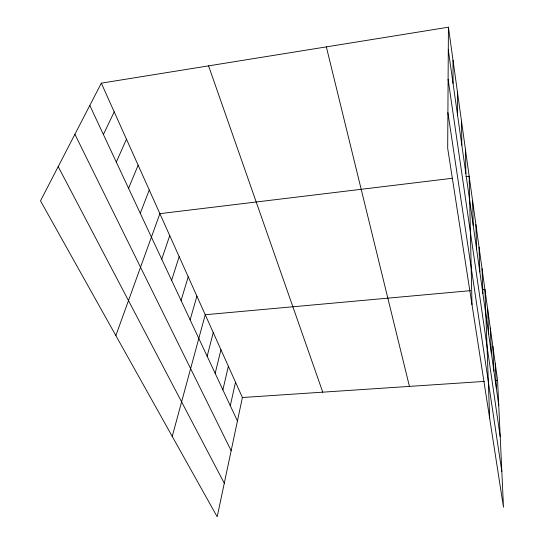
<?xml version="1.0" encoding="UTF-8"?>
<svg xmlns="http://www.w3.org/2000/svg" width="544" height="544" viewBox="0 0 544 544"><rect width="100%" height="100%" fill="white"/><g stroke="black" fill="none" stroke-linecap="round" stroke-linejoin="round"><path stroke-width="0.82" d="M448.426 27.2L447.685 148.274L503.492 507.266L497.604 380.528L448.426 27.2L101.32 83.157L40.508 200.845L217.192 516.8L242.393 397.514L101.32 83.157M230.296 405.702L235.511 382.18M222.877 389.858L228.364 366.268M215.172 373.381L220.952 349.744M207.155 356.252L213.248 332.581M172.237 436.41L205.238 314.731L470.567 290.652M190.121 319.852L196.908 296.16M181.064 300.485L188.224 276.814M171.612 280.282L179.173 256.652M161.731 259.175L169.735 235.62M115.852 335.58L159.882 213.656L452.492 178.255M140.27 213.309L149.26 189.985M128.581 188.326L138.128 165.192M116.307 162.092L126.46 139.182M103.394 134.504L114.206 111.874M465.834 176.644L469.166 176.236L471.988 304.586M482.378 289.585L484.915 289.354L489.682 418.397M242.393 397.514L484.337 381.412M495.115 380.691L497.604 380.528M58.194 166.614L224.284 483.235M74.895 134.293L231.152 450.711M89.801 105.441L237.436 420.968M208.57 65.865L322.755 392.163M326.339 46.879L409.435 386.396M447.902 112.622L501.826 471.39M448.106 79.288L500.222 436.784M448.283 49.803L498.753 405.273M495.264 363.739L496.38 388.552M492.837 346.263L493.904 371.13M490.3 328.073L491.327 352.974M487.662 309.121L488.641 334.036M482.038 268.716L482.902 293.597M479.04 247.153L479.828 271.973M475.898 224.597L476.612 249.329M472.614 200.988L473.246 225.583M465.44 149.464L465.868 173.658M461.523 121.285L461.829 145.2M457.388 91.603L457.565 115.158M453.03 60.289L453.057 83.409"/></g></svg>
